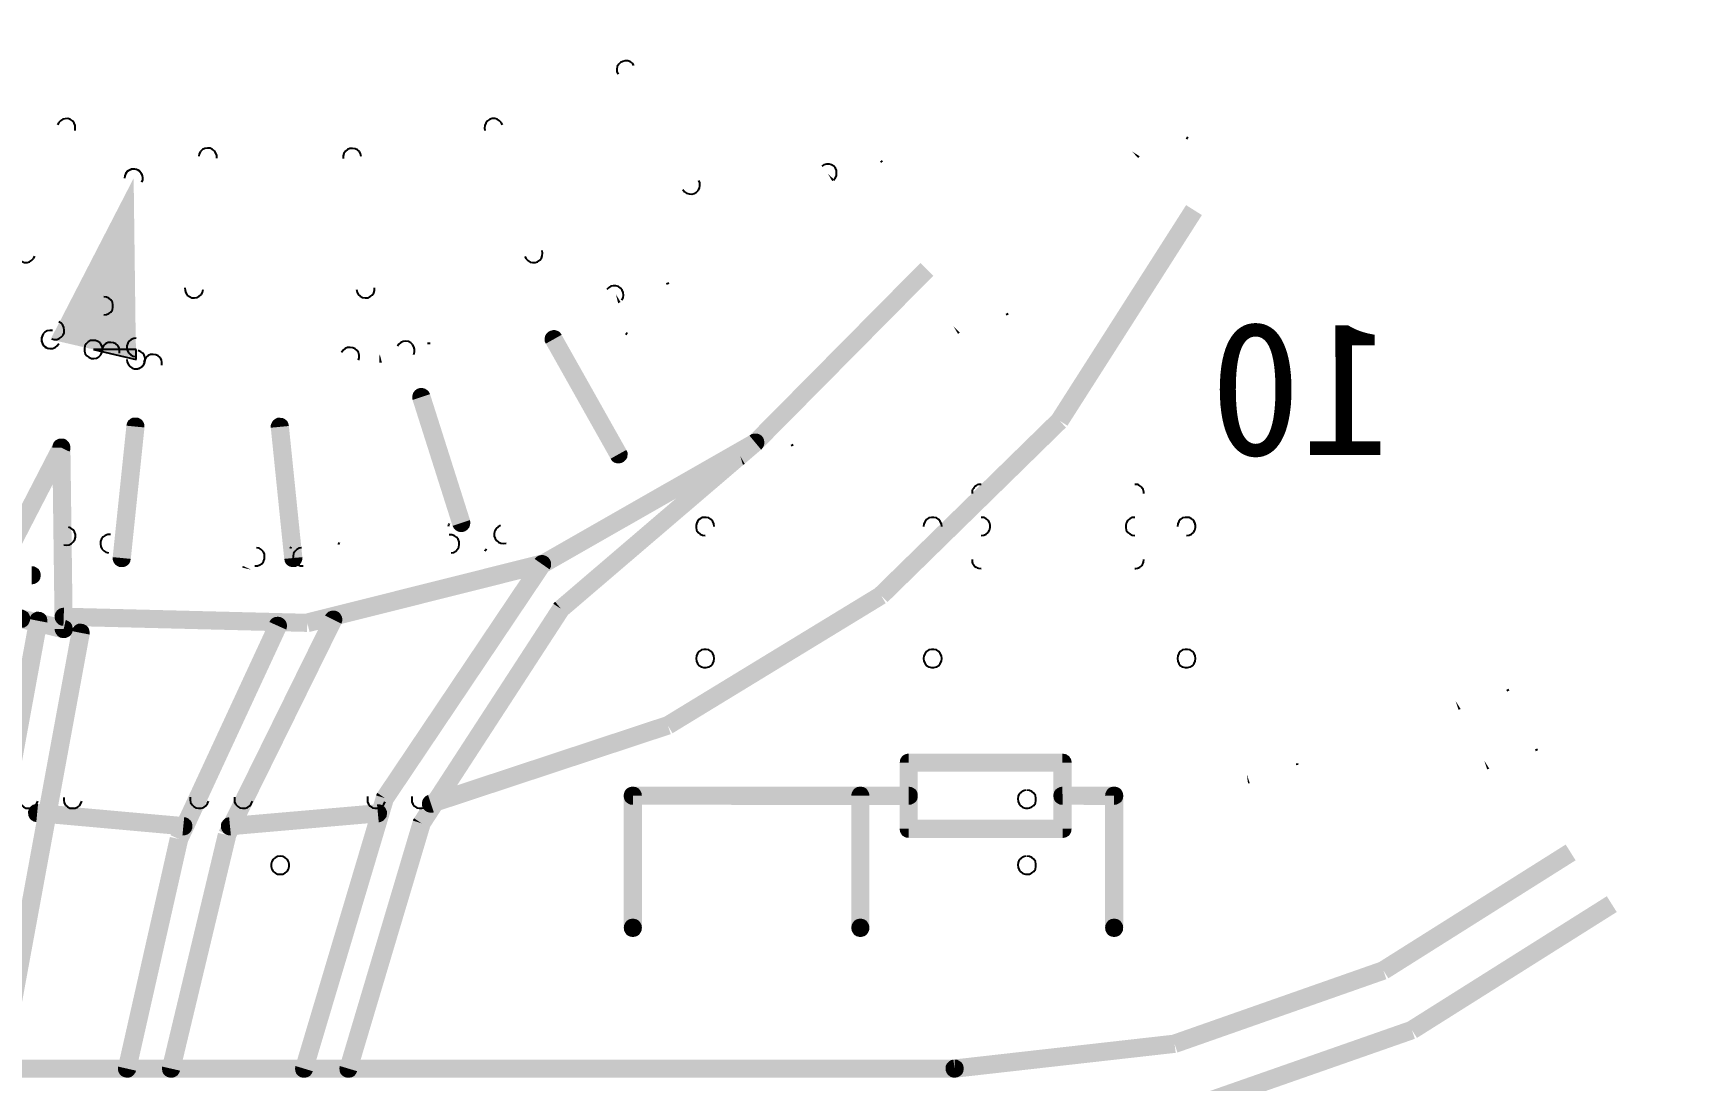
# Model space of a CAD drawing. Header units: millimetres. Extents: x -185079 to -2648, y 85916 to 249201.
# Drawn here: x -52765.8 to -52691.1, y 133814.6 to 133862.2 of the extents above; entities that cross this region are included whole.
import ezdxf

# ---------------------------------------------------------------- set-up
doc = ezdxf.new("R2010")
doc.units = ezdxf.units.MM
doc.linetypes.add('DASHDOT', pattern=[25.4, 12.7, -6.35, 0, -6.35])
doc.layers.get('0').update_dxf_attribs({"color": 255, "linetype": 'DASHDOT'})
doc.layers.add('1', color=4, linetype='Continuous')
doc.styles.add('PDF SimSun', font='simsun.ttc')

msp = doc.modelspace()

# ---------------------------------------------------------------- hatches: boundary and pattern name
at = {"extrusion": (-0.004685, -0.017452, 0.999837)}
for points in [[(-85615.352, 115628.974), (-85614.947, 115628.849), (-85614.543, 115628.724), (-85617.963, 115617.897), (-85618.368, 115618.022), (-85618.772, 115618.147)], [(-85626.332, 115623.304), (-85625.975, 115623.098), (-85625.618, 115622.892), (-85631.104, 115613.269), (-85631.462, 115613.475), (-85631.819, 115613.681)], [(-85641.526, 115615.638), (-85641.233, 115615.923), (-85641.324, 115616.008), (-85641.431, 115616.048), (-85641.556, 115616.056), (-85641.672, 115616.025), (-85641.767, 115615.971), (-85641.855, 115615.893), (-85641.912, 115615.795), (-85641.948, 115615.675), (-85641.93, 115615.557), (-85641.899, 115615.441), (-85641.82, 115615.353)], [(-85641.82, 115615.353), (-85641.526, 115615.638), (-85641.233, 115615.923), (-85637.034, 115611.635), (-85637.328, 115611.351), (-85637.622, 115611.065)], [(-85665.28, 115600.492), (-85665.699, 115600.517), (-85666.117, 115600.542), (-85665.83, 115606.528), (-85665.412, 115606.503), (-85664.993, 115606.478)], [(-85665.412, 115606.503), (-85664.993, 115606.478), (-85665.011, 115606.597), (-85665.055, 115606.709), (-85665.121, 115606.801), (-85665.222, 115606.87), (-85665.329, 115606.91), (-85665.455, 115606.917), (-85665.57, 115606.886), (-85665.665, 115606.834), (-85665.75, 115606.742), (-85665.807, 115606.645), (-85665.83, 115606.528)], [(-85646.657, 115611.539), (-85646.308, 115611.77), (-85646.386, 115611.859), (-85646.483, 115611.916), (-85646.603, 115611.952), (-85646.712, 115611.95), (-85646.828, 115611.919), (-85646.933, 115611.85), (-85647.005, 115611.761), (-85647.058, 115611.652), (-85647.068, 115611.539), (-85647.051, 115611.419), (-85647.006, 115611.308)], [(-85643.07, 115606.717), (-85643.42, 115606.485), (-85643.769, 115606.254), (-85647.006, 115611.308), (-85646.657, 115611.539), (-85646.308, 115611.77)], [(-85657.501, 115601.014), (-85657.908, 115600.946), (-85658.315, 115600.877), (-85659.262, 115606.808), (-85658.855, 115606.875), (-85658.448, 115606.944)], [(-85658.855, 115606.875), (-85658.448, 115606.944), (-85658.479, 115607.059), (-85658.545, 115607.151), (-85658.637, 115607.237), (-85658.743, 115607.276), (-85658.859, 115607.301), (-85658.975, 115607.27), (-85659.087, 115607.226), (-85659.175, 115607.147), (-85659.244, 115607.046), (-85659.268, 115606.93), (-85659.262, 115606.808)], [(-85652.515, 115608.564), (-85652.128, 115608.709), (-85652.185, 115608.818), (-85652.264, 115608.907), (-85652.374, 115608.959), (-85652.49, 115608.983), (-85652.609, 115608.965), (-85652.724, 115608.934), (-85652.812, 115608.855), (-85652.885, 115608.767), (-85652.921, 115608.648), (-85652.933, 115608.535), (-85652.902, 115608.42)], [(-85649.994, 115603.112), (-85650.38, 115602.967), (-85650.767, 115602.822), (-85652.902, 115608.42), (-85652.515, 115608.564), (-85652.128, 115608.709)], [(-85618.728, 115618.241), (-85618.368, 115618.022), (-85618.007, 115617.803), (-85623.783, 115608.033), (-85624.144, 115608.253), (-85624.505, 115608.472)], [(-85663.201, 115596.941), (-85663.607, 115597.025), (-85664.014, 115597.107), (-85662.266, 115605.163), (-85661.859, 115605.079), (-85661.452, 115604.997)], [(-85661.859, 115605.079), (-85661.462, 115605.186), (-85661.506, 115605.298), (-85661.585, 115605.386), (-85661.685, 115605.456), (-85661.793, 115605.496), (-85661.915, 115605.491), (-85662.03, 115605.46), (-85662.122, 115605.394), (-85662.21, 115605.315), (-85662.263, 115605.204), (-85662.271, 115605.079), (-85662.256, 115604.973)], [(-85661.859, 115605.079), (-85661.452, 115604.997), (-85661.442, 115605.11), (-85661.473, 115605.225), (-85661.529, 115605.333), (-85661.605, 115605.409), (-85661.718, 115605.475), (-85661.834, 115605.499), (-85661.94, 115605.484), (-85662.055, 115605.453), (-85662.157, 115605.371), (-85662.229, 115605.283), (-85662.266, 115605.163)], [(-85631.759, 115613.767), (-85631.462, 115613.475), (-85631.164, 115613.184), (-85639.033, 115605.382), (-85639.331, 115605.673), (-85639.629, 115605.964)], [(-85637.691, 115603.654), (-85638.03, 115603.892), (-85638.368, 115604.131), (-85631.801, 115613.714), (-85631.462, 115613.475), (-85631.123, 115613.236)], [(-85631.462, 115613.475), (-85631.123, 115613.236), (-85631.07, 115613.346), (-85631.047, 115613.463), (-85631.065, 115613.581), (-85631.109, 115613.694), (-85631.175, 115613.786), (-85631.276, 115613.855), (-85631.395, 115613.892), (-85631.504, 115613.89), (-85631.62, 115613.859), (-85631.728, 115613.802), (-85631.801, 115613.714)], [(-85659.222, 115597.253), (-85659.619, 115597.147), (-85660.016, 115597.04), (-85662.256, 115604.973), (-85661.859, 115605.079), (-85661.462, 115605.186)], [(-85637.328, 115611.351), (-85637.622, 115611.065), (-85637.53, 115610.98), (-85637.424, 115610.94), (-85637.298, 115610.933), (-85637.183, 115610.963), (-85637.087, 115611.016), (-85636.999, 115611.095), (-85636.943, 115611.193), (-85636.906, 115611.312), (-85636.924, 115611.431), (-85636.955, 115611.546), (-85637.034, 115611.635)], [(-85663.456, 115597.889), (-85663.51, 115597.476), (-85663.563, 115597.064), (-85674.889, 115598.557), (-85674.836, 115598.97), (-85674.782, 115599.383)], [(-85665.699, 115600.517), (-85666.117, 115600.542), (-85666.099, 115600.423), (-85666.055, 115600.311), (-85665.989, 115600.219), (-85665.888, 115600.15), (-85665.781, 115600.11), (-85665.655, 115600.102), (-85665.54, 115600.133), (-85665.445, 115600.186), (-85665.36, 115600.278), (-85665.304, 115600.376), (-85665.28, 115600.492)], [(-85643.42, 115606.485), (-85643.769, 115606.254), (-85643.69, 115606.165), (-85643.593, 115606.109), (-85643.473, 115606.072), (-85643.364, 115606.074), (-85643.249, 115606.105), (-85643.144, 115606.174), (-85643.072, 115606.263), (-85643.019, 115606.373), (-85643.008, 115606.486), (-85643.026, 115606.605), (-85643.07, 115606.717)], [(-85657.908, 115600.946), (-85658.315, 115600.877), (-85658.284, 115600.762), (-85658.218, 115600.67), (-85658.127, 115600.585), (-85658.02, 115600.545), (-85657.903, 115600.521), (-85657.788, 115600.552), (-85657.677, 115600.595), (-85657.588, 115600.674), (-85657.519, 115600.775), (-85657.496, 115600.891), (-85657.501, 115601.014)], [(-85650.38, 115602.967), (-85650.767, 115602.822), (-85650.71, 115602.713), (-85650.632, 115602.624), (-85650.522, 115602.572), (-85650.405, 115602.548), (-85650.286, 115602.566), (-85650.171, 115602.597), (-85650.083, 115602.676), (-85650.01, 115602.764), (-85649.974, 115602.884), (-85649.963, 115602.997), (-85649.994, 115603.112)], [(-85639.54, 115606.042), (-85639.331, 115605.673), (-85639.122, 115605.303), (-85648.793, 115599.916), (-85649.002, 115600.287), (-85649.211, 115600.656)], [(-85643.136, 115593.368), (-85643.532, 115593.51), (-85643.926, 115593.651), (-85639.783, 115605.772), (-85639.388, 115605.63), (-85638.994, 115605.488)], [(-85639.388, 115605.63), (-85638.994, 115605.488), (-85638.969, 115605.605), (-85638.988, 115605.724), (-85639.031, 115605.835), (-85639.098, 115605.928), (-85639.198, 115605.997), (-85639.305, 115606.037), (-85639.431, 115606.044), (-85639.546, 115606.013), (-85639.642, 115605.96), (-85639.727, 115605.869), (-85639.783, 115605.772)], [(-85661.661, 115599.128), (-85661.554, 115598.73), (-85661.442, 115598.774), (-85661.354, 115598.852), (-85661.281, 115598.941), (-85661.244, 115599.06), (-85661.25, 115599.182), (-85661.277, 115599.285), (-85661.334, 115599.393), (-85661.426, 115599.479), (-85661.533, 115599.519), (-85661.648, 115599.543), (-85661.767, 115599.524)], [(-85663.51, 115597.476), (-85663.563, 115597.064), (-85663.441, 115597.069), (-85663.326, 115597.1), (-85663.234, 115597.166), (-85663.162, 115597.254), (-85663.109, 115597.364), (-85663.085, 115597.48), (-85663.116, 115597.595), (-85663.16, 115597.708), (-85663.239, 115597.797), (-85663.34, 115597.865), (-85663.456, 115597.889)], [(-85624.441, 115608.544), (-85624.144, 115608.253), (-85623.846, 115607.962), (-85631.673, 115599.744), (-85631.97, 115600.036), (-85632.268, 115600.327)], [(-85663.607, 115597.025), (-85663.625, 115597.445), (-85663.74, 115597.414), (-85663.852, 115597.371), (-85663.937, 115597.28), (-85663.993, 115597.182), (-85664.017, 115597.066), (-85664.015, 115596.956), (-85663.984, 115596.841), (-85663.914, 115596.736), (-85663.827, 115596.663), (-85663.707, 115596.626), (-85663.591, 115596.603)], [(-85663.607, 115597.025), (-85664.014, 115597.107), (-85664.025, 115596.994), (-85663.994, 115596.879), (-85663.937, 115596.771), (-85663.862, 115596.694), (-85663.748, 115596.629), (-85663.632, 115596.605), (-85663.527, 115596.62), (-85663.412, 115596.651), (-85663.31, 115596.733), (-85663.237, 115596.821), (-85663.201, 115596.941)], [(-85663.591, 115596.603), (-85663.607, 115597.025), (-85663.625, 115597.445), (-85661.626, 115597.515), (-85661.609, 115597.093), (-85661.592, 115596.672)], [(-85661.609, 115597.093), (-85661.626, 115597.515), (-85661.741, 115597.484), (-85661.84, 115597.444), (-85661.929, 115597.365), (-85661.994, 115597.251), (-85662.022, 115597.148), (-85662.016, 115597.026), (-85661.985, 115596.91), (-85661.916, 115596.805), (-85661.827, 115596.733), (-85661.72, 115596.693), (-85661.592, 115596.672)], [(-85661.609, 115597.093), (-85661.592, 115596.672), (-85661.477, 115596.703), (-85661.365, 115596.747), (-85661.279, 115596.838), (-85661.223, 115596.936), (-85661.2, 115597.052), (-85661.202, 115597.162), (-85661.233, 115597.277), (-85661.302, 115597.382), (-85661.39, 115597.455), (-85661.509, 115597.492), (-85661.626, 115597.515)], [(-85659.637, 115597.568), (-85659.619, 115597.147), (-85659.602, 115596.725), (-85661.592, 115596.672), (-85661.609, 115597.093), (-85661.626, 115597.515)], [(-85659.763, 115597.685), (-85659.857, 115598.086), (-85659.969, 115598.042), (-85660.062, 115597.977), (-85660.131, 115597.875), (-85660.17, 115597.768), (-85660.178, 115597.643), (-85660.147, 115597.528), (-85660.094, 115597.432), (-85660.002, 115597.346), (-85659.905, 115597.29), (-85659.788, 115597.267), (-85659.669, 115597.284)], [(-85649.096, 115600.687), (-85649.002, 115600.287), (-85648.908, 115599.886), (-85659.669, 115597.284), (-85659.763, 115597.685), (-85659.857, 115598.086)], [(-85647.9, 115600.733), (-85647.494, 115600.65), (-85647.486, 115600.775), (-85647.517, 115600.891), (-85647.571, 115600.986), (-85647.662, 115601.072), (-85647.76, 115601.128), (-85647.876, 115601.152), (-85647.994, 115601.134), (-85648.106, 115601.091), (-85648.198, 115601.024), (-85648.267, 115600.924), (-85648.307, 115600.817)], [(-85641.231, 115592.711), (-85641.622, 115592.84), (-85642.014, 115592.968), (-85638.421, 115604.021), (-85638.03, 115603.892), (-85637.638, 115603.763)], [(-85638.03, 115603.892), (-85638.421, 115604.021), (-85638.409, 115604.079), (-85638.368, 115604.131)], [(-85658.733, 115576.619), (-85659.15, 115576.59), (-85659.568, 115576.56), (-85661.247, 115597.177), (-85660.829, 115597.207), (-85660.412, 115597.236)], [(-85660.829, 115597.207), (-85660.412, 115597.236), (-85660.443, 115597.352), (-85660.499, 115597.46), (-85660.579, 115597.549), (-85660.688, 115597.602), (-85660.805, 115597.625), (-85660.923, 115597.607), (-85661.039, 115597.576), (-85661.127, 115597.498), (-85661.199, 115597.41), (-85661.236, 115597.29), (-85661.247, 115597.177)], [(-85659.619, 115597.147), (-85659.602, 115596.725), (-85659.487, 115596.756), (-85659.388, 115596.796), (-85659.3, 115596.875), (-85659.234, 115596.989), (-85659.206, 115597.093), (-85659.212, 115597.215), (-85659.243, 115597.33), (-85659.313, 115597.435), (-85659.4, 115597.508), (-85659.507, 115597.548), (-85659.637, 115597.568)], [(-85658.832, 115597.179), (-85658.415, 115597.209), (-85658.446, 115597.325), (-85658.502, 115597.433), (-85658.581, 115597.522), (-85658.691, 115597.575), (-85658.807, 115597.598), (-85658.925, 115597.58), (-85659.041, 115597.549), (-85659.13, 115597.471), (-85659.202, 115597.382), (-85659.238, 115597.263), (-85659.25, 115597.15)], [(-85651.672, 115589.221), (-85652.088, 115589.288), (-85652.504, 115589.355), (-85650.676, 115599.878), (-85650.26, 115599.811), (-85649.845, 115599.744)], [(-85649.617, 115589.952), (-85650.024, 115590.034), (-85650.43, 115590.118), (-85648.307, 115600.817), (-85647.9, 115600.733), (-85647.494, 115600.65)], [(-85650.26, 115599.811), (-85649.845, 115599.744), (-85649.846, 115599.854), (-85649.877, 115599.969), (-85649.934, 115600.077), (-85650.022, 115600.15), (-85650.133, 115600.203), (-85650.248, 115600.226), (-85650.367, 115600.208), (-85650.479, 115600.165), (-85650.571, 115600.099), (-85650.64, 115599.998), (-85650.676, 115599.878)], [(-85656.8, 115577.138), (-85657.217, 115577.109), (-85657.635, 115577.079), (-85659.25, 115597.15), (-85658.832, 115597.179), (-85658.415, 115597.209)], [(-85659.619, 115597.147), (-85660.016, 115597.04), (-85659.972, 115596.928), (-85659.894, 115596.84), (-85659.792, 115596.77), (-85659.686, 115596.731), (-85659.564, 115596.735), (-85659.449, 115596.766), (-85659.356, 115596.833), (-85659.268, 115596.911), (-85659.215, 115597.022), (-85659.207, 115597.147), (-85659.222, 115597.253)], [(-85632.202, 115600.386), (-85631.97, 115600.036), (-85631.74, 115599.686), (-85641.212, 115593.459), (-85641.443, 115593.809), (-85641.674, 115594.159)], [(-85620.955, 115601.234), (-85621.062, 115601.632), (-85621.114, 115601.618), (-85621.174, 115601.588), (-85621.222, 115601.561), (-85621.263, 115601.509), (-85621.307, 115601.47), (-85621.335, 115601.421), (-85621.347, 115601.363), (-85621.371, 115601.301), (-85621.37, 115601.247), (-85621.352, 115601.128)], [(-85614.316, 115603.443), (-85614.209, 115603.046), (-85614.102, 115602.648), (-85620.849, 115600.837), (-85620.955, 115601.234), (-85621.062, 115601.632)], [(-85614.209, 115603.046), (-85613.812, 115603.153), (-85613.826, 115603.203), (-85613.856, 115603.264), (-85613.882, 115603.312), (-85613.934, 115603.353), (-85613.974, 115603.397), (-85614.023, 115603.426), (-85614.081, 115603.438), (-85614.143, 115603.462), (-85614.197, 115603.462), (-85614.316, 115603.443)], [(-85660.601, 115588.995), (-85660.6, 115588.583), (-85660.599, 115588.171), (-85667.047, 115588.158), (-85667.047, 115588.569), (-85667.048, 115588.982)], [(-85621.352, 115601.128), (-85620.955, 115601.234), (-85620.559, 115601.341), (-85619.781, 115598.444), (-85620.178, 115598.337), (-85620.574, 115598.231)], [(-85613.034, 115600.255), (-85613.431, 115600.149), (-85613.828, 115600.042), (-85614.606, 115602.939), (-85614.209, 115603.046), (-85613.812, 115603.153)], [(-85632.677, 115596.534), (-85632.784, 115596.932), (-85632.896, 115596.888), (-85632.984, 115596.809), (-85633.057, 115596.721), (-85633.093, 115596.601), (-85633.088, 115596.478), (-85633.061, 115596.376), (-85633.004, 115596.267), (-85632.912, 115596.182), (-85632.805, 115596.142), (-85632.689, 115596.118), (-85632.57, 115596.137)], [(-85632.677, 115596.534), (-85632.28, 115596.641), (-85632.324, 115596.752), (-85632.403, 115596.841), (-85632.491, 115596.914), (-85632.611, 115596.951), (-85632.733, 115596.945), (-85632.835, 115596.918), (-85632.944, 115596.861), (-85633.029, 115596.769), (-85633.069, 115596.662), (-85633.092, 115596.546), (-85633.075, 115596.427)], [(-85620.673, 115600.183), (-85620.566, 115599.786), (-85620.46, 115599.388), (-85632.57, 115596.137), (-85632.677, 115596.534), (-85632.784, 115596.932)], [(-85622.692, 115599.215), (-85622.295, 115599.322), (-85622.339, 115599.434), (-85622.417, 115599.523), (-85622.506, 115599.595), (-85622.626, 115599.632), (-85622.747, 115599.627), (-85622.85, 115599.599), (-85622.958, 115599.543), (-85623.043, 115599.451), (-85623.083, 115599.344), (-85623.107, 115599.227), (-85623.089, 115599.109)], [(-85620.566, 115599.786), (-85620.46, 115599.388), (-85620.348, 115599.432), (-85620.26, 115599.511), (-85620.187, 115599.599), (-85620.151, 115599.719), (-85620.156, 115599.841), (-85620.183, 115599.943), (-85620.241, 115600.052), (-85620.332, 115600.138), (-85620.439, 115600.177), (-85620.555, 115600.202), (-85620.673, 115600.183)], [(-85613.82, 115601.597), (-85613.927, 115601.995), (-85614.039, 115601.951), (-85614.127, 115601.872), (-85614.199, 115601.784), (-85614.236, 115601.665), (-85614.231, 115601.542), (-85614.203, 115601.439), (-85614.147, 115601.331), (-85614.055, 115601.245), (-85613.949, 115601.206), (-85613.832, 115601.182), (-85613.713, 115601.2)], [(-85611.661, 115602.603), (-85611.554, 115602.206), (-85611.447, 115601.808), (-85613.713, 115601.2), (-85613.82, 115601.597), (-85613.927, 115601.995)], [(-85611.554, 115602.206), (-85611.157, 115602.312), (-85611.201, 115602.424), (-85611.28, 115602.513), (-85611.368, 115602.586), (-85611.488, 115602.623), (-85611.61, 115602.617), (-85611.712, 115602.59), (-85611.821, 115602.533), (-85611.906, 115602.441), (-85611.946, 115602.334), (-85611.969, 115602.218), (-85611.951, 115602.099)], [(-85611.554, 115602.206), (-85611.447, 115601.808), (-85611.336, 115601.852), (-85611.247, 115601.931), (-85611.175, 115602.019), (-85611.138, 115602.138), (-85611.143, 115602.261), (-85611.171, 115602.363), (-85611.228, 115602.472), (-85611.319, 115602.558), (-85611.426, 115602.597), (-85611.543, 115602.621), (-85611.661, 115602.603)], [(-85660.6, 115588.583), (-85660.599, 115588.171), (-85660.48, 115588.189), (-85660.369, 115588.233), (-85660.28, 115588.312), (-85660.224, 115588.409), (-85660.187, 115588.528), (-85660.189, 115588.638), (-85660.22, 115588.754), (-85660.29, 115588.859), (-85660.378, 115588.931), (-85660.488, 115588.984), (-85660.601, 115588.995)], [(-85658.616, 115588.759), (-85658.684, 115589.166), (-85658.799, 115589.135), (-85658.904, 115589.066), (-85658.977, 115588.978), (-85659.017, 115588.871), (-85659.036, 115588.742), (-85659.005, 115588.626), (-85658.965, 115588.527), (-85658.887, 115588.438), (-85658.773, 115588.373), (-85658.67, 115588.345), (-85658.548, 115588.351)], [(-85652.115, 115590.311), (-85652.047, 115589.903), (-85651.979, 115589.496), (-85658.548, 115588.351), (-85658.616, 115588.759), (-85658.684, 115589.166)], [(-85643.805, 115593.147), (-85643.66, 115592.761), (-85643.515, 115592.374), (-85649.853, 115590.066), (-85649.999, 115590.454), (-85650.144, 115590.841)], [(-85643.475, 115580.675), (-85643.89, 115580.687), (-85644.305, 115580.7), (-85643.947, 115593.522), (-85643.532, 115593.51), (-85643.116, 115593.497)], [(-85643.532, 115593.51), (-85643.947, 115593.522), (-85643.948, 115593.577), (-85643.926, 115593.651)], [(-85643.66, 115592.761), (-85643.515, 115592.374), (-85643.419, 115592.427), (-85643.33, 115592.505), (-85643.278, 115592.615), (-85643.238, 115592.723), (-85643.256, 115592.841), (-85643.287, 115592.957), (-85643.369, 115593.059), (-85643.457, 115593.131), (-85643.564, 115593.171), (-85643.69, 115593.178), (-85643.805, 115593.147)], [(-85641.443, 115593.809), (-85641.674, 115594.159), (-85641.763, 115594.081), (-85641.82, 115593.983), (-85641.856, 115593.863), (-85641.85, 115593.741), (-85641.819, 115593.626), (-85641.754, 115593.533), (-85641.665, 115593.461), (-85641.555, 115593.408), (-85641.443, 115593.397), (-85641.324, 115593.415), (-85641.212, 115593.459)], [(-85633.075, 115596.427), (-85632.677, 115596.534), (-85632.28, 115596.641), (-85630.724, 115590.846), (-85631.121, 115590.74), (-85631.519, 115590.633)], [(-85623.089, 115599.109), (-85622.692, 115599.215), (-85622.295, 115599.322), (-85620.739, 115593.527), (-85621.136, 115593.421), (-85621.533, 115593.314)], [(-85611.951, 115602.099), (-85611.554, 115602.206), (-85611.157, 115602.312), (-85609.601, 115596.518), (-85609.998, 115596.412), (-85610.395, 115596.305)], [(-85652.047, 115589.903), (-85651.979, 115589.496), (-85651.864, 115589.527), (-85651.759, 115589.597), (-85651.686, 115589.684), (-85651.646, 115589.791), (-85651.626, 115589.92), (-85651.657, 115590.036), (-85651.698, 115590.135), (-85651.776, 115590.224), (-85651.89, 115590.289), (-85651.993, 115590.317), (-85652.115, 115590.311)], [(-85649.999, 115590.454), (-85650.144, 115590.841), (-85650.24, 115590.788), (-85650.328, 115590.709), (-85650.381, 115590.598), (-85650.421, 115590.492), (-85650.403, 115590.372), (-85650.372, 115590.257), (-85650.289, 115590.156), (-85650.201, 115590.083), (-85650.094, 115590.043), (-85649.969, 115590.035), (-85649.853, 115590.066)], [(-85641.529, 115581.198), (-85641.944, 115581.21), (-85642.359, 115581.222), (-85642.037, 115592.852), (-85641.622, 115592.84), (-85641.207, 115592.828)], [(-85641.622, 115592.84), (-85642.037, 115592.852), (-85642.038, 115592.907), (-85642.014, 115592.968)], [(-85620.071, 115597.94), (-85620.178, 115598.337), (-85620.284, 115598.735), (-85613.538, 115600.546), (-85613.431, 115600.149), (-85613.324, 115599.751)], [(-85651.24, 115578.617), (-85651.661, 115578.601), (-85652.082, 115578.584), (-85652.509, 115589.272), (-85652.088, 115589.288), (-85651.667, 115589.305)], [(-85649.307, 115579.136), (-85649.728, 115579.12), (-85650.149, 115579.103), (-85650.445, 115590.018), (-85650.024, 115590.034), (-85649.603, 115590.052)], [(-85620.178, 115598.337), (-85620.574, 115598.231), (-85620.561, 115598.18), (-85620.531, 115598.119), (-85620.504, 115598.071), (-85620.452, 115598.03), (-85620.413, 115597.985), (-85620.364, 115597.957), (-85620.306, 115597.946), (-85620.245, 115597.921), (-85620.189, 115597.922), (-85620.071, 115597.94)], [(-85613.431, 115600.149), (-85613.324, 115599.751), (-85613.274, 115599.765), (-85613.213, 115599.795), (-85613.165, 115599.822), (-85613.124, 115599.874), (-85613.08, 115599.913), (-85613.052, 115599.962), (-85613.04, 115600.02), (-85613.015, 115600.082), (-85613.016, 115600.137), (-85613.034, 115600.255)], [(-85591.162, 115605.386), (-85590.852, 115605.099), (-85590.541, 115604.811), (-85597.369, 115597.425), (-85597.68, 115597.713), (-85597.99, 115598.001)], [(-85588.748, 115603.602), (-85588.437, 115603.314), (-85588.126, 115603.027), (-85595.412, 115595.147), (-85595.723, 115595.435), (-85596.034, 115595.723)], [(-85631.121, 115590.74), (-85630.724, 115590.846), (-85630.768, 115590.959), (-85630.847, 115591.048), (-85630.935, 115591.12), (-85631.055, 115591.156), (-85631.177, 115591.151), (-85631.28, 115591.123), (-85631.388, 115591.067), (-85631.473, 115590.975), (-85631.513, 115590.869), (-85631.536, 115590.753), (-85631.519, 115590.633)], [(-85621.136, 115593.421), (-85620.739, 115593.527), (-85620.783, 115593.64), (-85620.862, 115593.729), (-85620.95, 115593.801), (-85621.07, 115593.838), (-85621.191, 115593.832), (-85621.294, 115593.805), (-85621.402, 115593.748), (-85621.488, 115593.656), (-85621.527, 115593.55), (-85621.551, 115593.434), (-85621.533, 115593.314)], [(-85609.998, 115596.412), (-85609.601, 115596.518), (-85609.645, 115596.631), (-85609.724, 115596.719), (-85609.812, 115596.791), (-85609.932, 115596.828), (-85610.054, 115596.823), (-85610.156, 115596.795), (-85610.265, 115596.739), (-85610.35, 115596.647), (-85610.39, 115596.541), (-85610.413, 115596.424), (-85610.395, 115596.305)], [(-85631.121, 115590.74), (-85631.519, 115590.633), (-85631.474, 115590.521), (-85631.396, 115590.432), (-85631.308, 115590.36), (-85631.188, 115590.324), (-85631.066, 115590.329), (-85630.964, 115590.357), (-85630.855, 115590.413), (-85630.77, 115590.504), (-85630.73, 115590.611), (-85630.706, 115590.728), (-85630.724, 115590.846)], [(-85621.136, 115593.421), (-85621.533, 115593.314), (-85621.489, 115593.202), (-85621.41, 115593.114), (-85621.322, 115593.041), (-85621.203, 115593.005), (-85621.08, 115593.01), (-85620.978, 115593.038), (-85620.87, 115593.094), (-85620.785, 115593.185), (-85620.744, 115593.293), (-85620.721, 115593.409), (-85620.739, 115593.527)], [(-85609.998, 115596.412), (-85610.395, 115596.305), (-85610.351, 115596.193), (-85610.273, 115596.104), (-85610.185, 115596.032), (-85610.065, 115595.995), (-85609.943, 115596.001), (-85609.841, 115596.028), (-85609.732, 115596.085), (-85609.647, 115596.176), (-85609.607, 115596.283), (-85609.583, 115596.399), (-85609.601, 115596.518)], [(-85597.911, 115598.063), (-85597.68, 115597.713), (-85597.449, 115597.363), (-85605.751, 115591.684), (-85605.982, 115592.035), (-85606.213, 115592.384)], [(-85595.954, 115595.785), (-85595.723, 115595.435), (-85595.492, 115595.085), (-85604.354, 115589.036), (-85604.585, 115589.386), (-85604.816, 115589.736)], [(-85606.14, 115592.418), (-85605.982, 115592.035), (-85605.824, 115591.651), (-85615.184, 115587.969), (-85615.342, 115588.353), (-85615.5, 115588.737)], [(-85615.449, 115588.75), (-85615.342, 115588.353), (-85615.235, 115587.955), (-85680.769, 115570.359), (-85680.875, 115570.756), (-85680.982, 115571.154)], [(-85659.15, 115576.59), (-85659.568, 115576.56), (-85659.537, 115576.445), (-85659.48, 115576.337), (-85659.401, 115576.248), (-85659.291, 115576.195), (-85659.175, 115576.171), (-85659.056, 115576.189), (-85658.941, 115576.22), (-85658.852, 115576.299), (-85658.78, 115576.387), (-85658.744, 115576.507), (-85658.733, 115576.619)], [(-85657.217, 115577.109), (-85657.635, 115577.079), (-85657.604, 115576.964), (-85657.547, 115576.856), (-85657.468, 115576.767), (-85657.358, 115576.714), (-85657.242, 115576.69), (-85657.123, 115576.708), (-85657.008, 115576.739), (-85656.919, 115576.818), (-85656.847, 115576.906), (-85656.811, 115577.026), (-85656.8, 115577.138)], [(-85651.661, 115578.601), (-85652.082, 115578.584), (-85652.051, 115578.469), (-85652.008, 115578.357), (-85651.916, 115578.272), (-85651.819, 115578.215), (-85651.702, 115578.192), (-85651.593, 115578.193), (-85651.477, 115578.224), (-85651.373, 115578.294), (-85651.304, 115578.395), (-85651.251, 115578.505), (-85651.24, 115578.617)], [(-85649.728, 115579.12), (-85650.149, 115579.103), (-85650.118, 115578.988), (-85650.078, 115578.889), (-85649.999, 115578.8), (-85649.885, 115578.734), (-85649.782, 115578.707), (-85649.66, 115578.712), (-85649.544, 115578.743), (-85649.452, 115578.809), (-85649.367, 115578.9), (-85649.327, 115579.008), (-85649.307, 115579.136)], [(-85643.89, 115580.687), (-85644.305, 115580.7), (-85644.288, 115580.581), (-85644.243, 115580.469), (-85644.177, 115580.377), (-85644.077, 115580.307), (-85643.957, 115580.271), (-85643.848, 115580.273), (-85643.732, 115580.304), (-85643.624, 115580.361), (-85643.539, 115580.452), (-85643.499, 115580.559), (-85643.475, 115580.675)], [(-85641.944, 115581.21), (-85642.359, 115581.222), (-85642.341, 115581.103), (-85642.297, 115580.991), (-85642.232, 115580.899), (-85642.13, 115580.83), (-85642.011, 115580.794), (-85641.902, 115580.795), (-85641.787, 115580.826), (-85641.678, 115580.883), (-85641.593, 115580.974), (-85641.553, 115581.081), (-85641.529, 115581.198)], [(-85615.342, 115588.353), (-85615.5, 115588.737), (-85615.596, 115588.684), (-85615.681, 115588.592), (-85615.737, 115588.494), (-85615.761, 115588.378), (-85615.742, 115588.259), (-85615.699, 115588.147), (-85615.632, 115588.055), (-85615.532, 115587.986), (-85615.425, 115587.946), (-85615.299, 115587.938), (-85615.184, 115587.969)], [(-85615.342, 115588.353), (-85615.235, 115587.955), (-85615.124, 115588), (-85615.035, 115588.078), (-85614.962, 115588.167), (-85614.926, 115588.286), (-85614.932, 115588.408), (-85614.959, 115588.511), (-85615.016, 115588.619), (-85615.107, 115588.705), (-85615.214, 115588.744), (-85615.33, 115588.769), (-85615.449, 115588.75)], [(-85604.742, 115589.77), (-85604.585, 115589.386), (-85604.426, 115589.003), (-85614.406, 115585.073), (-85614.564, 115585.456), (-85614.722, 115585.84)], [(-85679.991, 115567.462), (-85680.097, 115567.859), (-85680.204, 115568.257), (-85647.444, 115577.053), (-85647.337, 115576.656), (-85647.23, 115576.259)], [(-85614.671, 115585.853), (-85614.564, 115585.456), (-85614.458, 115585.059), (-85679.991, 115567.462), (-85680.097, 115567.859), (-85680.204, 115568.257)], [(-85647.337, 115576.656), (-85647.444, 115577.053), (-85647.555, 115577.01), (-85647.644, 115576.931), (-85647.717, 115576.843), (-85647.753, 115576.723), (-85647.748, 115576.601), (-85647.72, 115576.498), (-85647.664, 115576.39), (-85647.572, 115576.304), (-85647.465, 115576.264), (-85647.349, 115576.241), (-85647.23, 115576.259)], [(-85614.671, 115585.853), (-85614.564, 115585.456), (-85614.458, 115585.059), (-85647.23, 115576.259), (-85647.337, 115576.656), (-85647.444, 115577.053)], [(-85647.337, 115576.656), (-85647.23, 115576.259), (-85647.118, 115576.303), (-85647.03, 115576.381), (-85646.958, 115576.469), (-85646.921, 115576.589), (-85646.926, 115576.711), (-85646.954, 115576.814), (-85647.01, 115576.922), (-85647.102, 115577.008), (-85647.209, 115577.048), (-85647.325, 115577.072), (-85647.444, 115577.053)], [(-85614.564, 115585.456), (-85614.722, 115585.84), (-85614.818, 115585.786), (-85614.903, 115585.695), (-85614.959, 115585.598), (-85614.983, 115585.481), (-85614.965, 115585.363), (-85614.921, 115585.251), (-85614.855, 115585.159), (-85614.754, 115585.089), (-85614.647, 115585.049), (-85614.521, 115585.042), (-85614.406, 115585.073)], [(-85614.564, 115585.456), (-85614.458, 115585.059), (-85614.346, 115585.103), (-85614.257, 115585.181), (-85614.184, 115585.27), (-85614.148, 115585.389), (-85614.154, 115585.511), (-85614.181, 115585.614), (-85614.238, 115585.722), (-85614.329, 115585.808), (-85614.436, 115585.848), (-85614.552, 115585.871), (-85614.671, 115585.853)], [(-85614.564, 115585.456), (-85614.458, 115585.059), (-85614.346, 115585.103), (-85614.257, 115585.181), (-85614.184, 115585.27), (-85614.148, 115585.389), (-85614.154, 115585.511), (-85614.181, 115585.614), (-85614.238, 115585.722), (-85614.329, 115585.808), (-85614.436, 115585.848), (-85614.552, 115585.871), (-85614.671, 115585.853)], [(-85576.124, 115596.204), (-85576.017, 115595.806), (-85575.911, 115595.409), (-85591.324, 115591.27), (-85591.431, 115591.667), (-85591.538, 115592.065)]]:
    msp.add_hatch(color=7, dxfattribs=at).paths.add_polyline_path(points, flags=16)
msp.add_hatch(color=7, dxfattribs=at).paths.add_polyline_path([(-85591.532, 115592.066), (-85591.426, 115591.669), (-85591.327, 115591.27), (-85718.537, 115557.112), (-85718.644, 115557.509), (-85718.75, 115557.907)], flags=17)

# ---------------------------------------------------------------- linework, layer by layer
for p, q in [((-52713.293, 133857.413, 1388.181), (-52713.36, 133857.334, 1388.179)), ((-52727.185, 133856.352, 1388.097), (-52727.265, 133856.285, 1388.096)), ((-52736.887, 133850.791, 1387.955), (-52736.993, 133850.738, 1387.953)), ((-52721.472, 133849.397, 1388.002), (-52721.551, 133849.345, 1388.001)), ((-52747.73, 133848.044, 1387.856), (-52747.849, 133848.044, 1387.855)), ((-52731.24, 133843.439, 1387.853), (-52731.32, 133843.399, 1387.852)), ((-52754.078, 133838.728, 1387.663), (-52754.052, 133838.807, 1387.665)), ((-52751.892, 133838.914, 1387.677), (-52751.851, 133839.007, 1387.679)), ((-52698.711, 133832.305, 1387.811), (-52698.804, 133832.266, 1387.81)), ((-52697.411, 133829.598, 1387.77), (-52697.504, 133829.558, 1387.768)), ((-52708.294, 133828.934, 1387.707), (-52708.373, 133828.921, 1387.706))]:
    msp.add_line(p, q, dxfattribs=at)
at = {"extrusion": (-0.004685, -0.017452, 0.999837), "elevation": -701.196}
for points in [[(-85641.233, 115615.923), (-85641.324, 115616.008), (-85641.431, 115616.048), (-85641.556, 115616.056), (-85641.672, 115616.025), (-85641.767, 115615.971), (-85641.855, 115615.893), (-85641.912, 115615.795), (-85641.948, 115615.675), (-85641.93, 115615.557), (-85641.899, 115615.441), (-85641.82, 115615.353)], [(-85664.993, 115606.478), (-85665.011, 115606.597), (-85665.055, 115606.709), (-85665.121, 115606.801), (-85665.222, 115606.87), (-85665.329, 115606.91), (-85665.455, 115606.917), (-85665.57, 115606.886), (-85665.665, 115606.834), (-85665.75, 115606.742), (-85665.807, 115606.645), (-85665.83, 115606.528)], [(-85646.308, 115611.77), (-85646.386, 115611.859), (-85646.483, 115611.916), (-85646.603, 115611.952), (-85646.712, 115611.95), (-85646.828, 115611.919), (-85646.933, 115611.85), (-85647.005, 115611.761), (-85647.058, 115611.652), (-85647.068, 115611.539), (-85647.051, 115611.419), (-85647.006, 115611.308)], [(-85658.448, 115606.944), (-85658.479, 115607.059), (-85658.545, 115607.151), (-85658.637, 115607.237), (-85658.743, 115607.276), (-85658.859, 115607.301), (-85658.975, 115607.27), (-85659.087, 115607.226), (-85659.175, 115607.147), (-85659.244, 115607.046), (-85659.268, 115606.93), (-85659.262, 115606.808)], [(-85652.128, 115608.709), (-85652.185, 115608.818), (-85652.264, 115608.907), (-85652.374, 115608.959), (-85652.49, 115608.983), (-85652.609, 115608.965), (-85652.724, 115608.934), (-85652.812, 115608.855), (-85652.885, 115608.767), (-85652.921, 115608.648), (-85652.933, 115608.535), (-85652.902, 115608.42)], [(-85661.462, 115605.186), (-85661.506, 115605.298), (-85661.585, 115605.386), (-85661.685, 115605.456), (-85661.793, 115605.496), (-85661.915, 115605.491), (-85662.03, 115605.46), (-85662.122, 115605.394), (-85662.21, 115605.315), (-85662.263, 115605.204), (-85662.271, 115605.079), (-85662.256, 115604.973)], [(-85661.452, 115604.997), (-85661.442, 115605.11), (-85661.473, 115605.225), (-85661.529, 115605.333), (-85661.605, 115605.409), (-85661.718, 115605.475), (-85661.834, 115605.499), (-85661.94, 115605.484), (-85662.055, 115605.453), (-85662.157, 115605.371), (-85662.229, 115605.283), (-85662.266, 115605.163)], [(-85631.123, 115613.236), (-85631.07, 115613.346), (-85631.047, 115613.463), (-85631.065, 115613.581), (-85631.109, 115613.694), (-85631.175, 115613.786), (-85631.276, 115613.855), (-85631.395, 115613.892), (-85631.504, 115613.89), (-85631.62, 115613.859), (-85631.728, 115613.802), (-85631.801, 115613.714)], [(-85637.622, 115611.065), (-85637.53, 115610.98), (-85637.424, 115610.94), (-85637.298, 115610.933), (-85637.183, 115610.963), (-85637.087, 115611.016), (-85636.999, 115611.095), (-85636.943, 115611.193), (-85636.906, 115611.312), (-85636.924, 115611.431), (-85636.955, 115611.546), (-85637.034, 115611.635)], [(-85666.117, 115600.542), (-85666.099, 115600.423), (-85666.055, 115600.311), (-85665.989, 115600.219), (-85665.888, 115600.15), (-85665.781, 115600.11), (-85665.655, 115600.102), (-85665.54, 115600.133), (-85665.445, 115600.186), (-85665.36, 115600.278), (-85665.304, 115600.376), (-85665.28, 115600.492)], [(-85643.769, 115606.254), (-85643.69, 115606.165), (-85643.593, 115606.109), (-85643.473, 115606.072), (-85643.364, 115606.074), (-85643.249, 115606.105), (-85643.144, 115606.174), (-85643.072, 115606.263), (-85643.019, 115606.373), (-85643.008, 115606.486), (-85643.026, 115606.605), (-85643.07, 115606.717)], [(-85658.315, 115600.877), (-85658.284, 115600.762), (-85658.218, 115600.67), (-85658.127, 115600.585), (-85658.02, 115600.545), (-85657.903, 115600.521), (-85657.788, 115600.552), (-85657.677, 115600.595), (-85657.588, 115600.674), (-85657.519, 115600.775), (-85657.496, 115600.891), (-85657.501, 115601.014)], [(-85650.767, 115602.822), (-85650.71, 115602.713), (-85650.632, 115602.624), (-85650.522, 115602.572), (-85650.405, 115602.548), (-85650.286, 115602.566), (-85650.171, 115602.597), (-85650.083, 115602.676), (-85650.01, 115602.764), (-85649.974, 115602.884), (-85649.963, 115602.997), (-85649.994, 115603.112)], [(-85638.994, 115605.488), (-85638.969, 115605.605), (-85638.988, 115605.724), (-85639.031, 115605.835), (-85639.098, 115605.928), (-85639.198, 115605.997), (-85639.305, 115606.037), (-85639.431, 115606.044), (-85639.546, 115606.013), (-85639.642, 115605.96), (-85639.727, 115605.869), (-85639.783, 115605.772)], [(-85661.554, 115598.73), (-85661.442, 115598.774), (-85661.354, 115598.852), (-85661.281, 115598.941), (-85661.244, 115599.06), (-85661.25, 115599.182), (-85661.277, 115599.285), (-85661.334, 115599.393), (-85661.426, 115599.479), (-85661.533, 115599.519), (-85661.648, 115599.543), (-85661.767, 115599.524)], [(-85663.563, 115597.064), (-85663.441, 115597.069), (-85663.326, 115597.1), (-85663.234, 115597.166), (-85663.162, 115597.254), (-85663.109, 115597.364), (-85663.085, 115597.48), (-85663.116, 115597.595), (-85663.16, 115597.708), (-85663.239, 115597.797), (-85663.34, 115597.865), (-85663.456, 115597.889)], [(-85663.625, 115597.445), (-85663.74, 115597.414), (-85663.852, 115597.371), (-85663.937, 115597.28), (-85663.993, 115597.182), (-85664.017, 115597.066), (-85664.015, 115596.956), (-85663.984, 115596.841), (-85663.914, 115596.736), (-85663.827, 115596.663), (-85663.707, 115596.626), (-85663.591, 115596.603)], [(-85664.014, 115597.107), (-85664.025, 115596.994), (-85663.994, 115596.879), (-85663.937, 115596.771), (-85663.862, 115596.694), (-85663.748, 115596.629), (-85663.632, 115596.605), (-85663.527, 115596.62), (-85663.412, 115596.651), (-85663.31, 115596.733), (-85663.237, 115596.821), (-85663.201, 115596.941)], [(-85661.626, 115597.515), (-85661.741, 115597.484), (-85661.84, 115597.444), (-85661.929, 115597.365), (-85661.994, 115597.251), (-85662.022, 115597.148), (-85662.016, 115597.026), (-85661.985, 115596.91), (-85661.916, 115596.805), (-85661.827, 115596.733), (-85661.72, 115596.693), (-85661.592, 115596.672)], [(-85661.592, 115596.672), (-85661.477, 115596.703), (-85661.365, 115596.747), (-85661.279, 115596.838), (-85661.223, 115596.936), (-85661.2, 115597.052), (-85661.202, 115597.162), (-85661.233, 115597.277), (-85661.302, 115597.382), (-85661.39, 115597.455), (-85661.509, 115597.492), (-85661.626, 115597.515)], [(-85659.857, 115598.086), (-85659.969, 115598.042), (-85660.062, 115597.977), (-85660.131, 115597.875), (-85660.17, 115597.768), (-85660.178, 115597.643), (-85660.147, 115597.528), (-85660.094, 115597.432), (-85660.002, 115597.346), (-85659.905, 115597.29), (-85659.788, 115597.267), (-85659.669, 115597.284)], [(-85647.494, 115600.65), (-85647.486, 115600.775), (-85647.517, 115600.891), (-85647.571, 115600.986), (-85647.662, 115601.072), (-85647.76, 115601.128), (-85647.876, 115601.152), (-85647.994, 115601.134), (-85648.106, 115601.091), (-85648.198, 115601.024), (-85648.267, 115600.924), (-85648.307, 115600.817)], [(-85638.421, 115604.021), (-85638.409, 115604.079), (-85638.368, 115604.131)], [(-85660.412, 115597.236), (-85660.443, 115597.352), (-85660.499, 115597.46), (-85660.579, 115597.549), (-85660.688, 115597.602), (-85660.805, 115597.625), (-85660.923, 115597.607), (-85661.039, 115597.576), (-85661.127, 115597.498), (-85661.199, 115597.41), (-85661.236, 115597.29), (-85661.247, 115597.177)], [(-85659.602, 115596.725), (-85659.487, 115596.756), (-85659.388, 115596.796), (-85659.3, 115596.875), (-85659.234, 115596.989), (-85659.206, 115597.093), (-85659.212, 115597.215), (-85659.243, 115597.33), (-85659.313, 115597.435), (-85659.4, 115597.508), (-85659.507, 115597.548), (-85659.637, 115597.568)], [(-85658.415, 115597.209), (-85658.446, 115597.325), (-85658.502, 115597.433), (-85658.581, 115597.522), (-85658.691, 115597.575), (-85658.807, 115597.598), (-85658.925, 115597.58), (-85659.041, 115597.549), (-85659.13, 115597.471), (-85659.202, 115597.382), (-85659.238, 115597.263), (-85659.25, 115597.15)], [(-85649.845, 115599.744), (-85649.846, 115599.854), (-85649.877, 115599.969), (-85649.934, 115600.077), (-85650.022, 115600.15), (-85650.133, 115600.203), (-85650.248, 115600.226), (-85650.367, 115600.208), (-85650.479, 115600.165), (-85650.571, 115600.099), (-85650.64, 115599.998), (-85650.676, 115599.878)], [(-85660.016, 115597.04), (-85659.972, 115596.928), (-85659.894, 115596.84), (-85659.792, 115596.77), (-85659.686, 115596.731), (-85659.564, 115596.735), (-85659.449, 115596.766), (-85659.356, 115596.833), (-85659.268, 115596.911), (-85659.215, 115597.022), (-85659.207, 115597.147), (-85659.222, 115597.253)], [(-85621.062, 115601.632), (-85621.114, 115601.618), (-85621.174, 115601.588), (-85621.222, 115601.561), (-85621.263, 115601.509), (-85621.307, 115601.47), (-85621.335, 115601.421), (-85621.347, 115601.363), (-85621.371, 115601.301), (-85621.37, 115601.247), (-85621.352, 115601.128)], [(-85613.812, 115603.153), (-85613.826, 115603.203), (-85613.856, 115603.264), (-85613.882, 115603.312), (-85613.934, 115603.353), (-85613.974, 115603.397), (-85614.023, 115603.426), (-85614.081, 115603.438), (-85614.143, 115603.462), (-85614.197, 115603.462), (-85614.316, 115603.443)], [(-85632.784, 115596.932), (-85632.896, 115596.888), (-85632.984, 115596.809), (-85633.057, 115596.721), (-85633.093, 115596.601), (-85633.088, 115596.478), (-85633.061, 115596.376), (-85633.004, 115596.267), (-85632.912, 115596.182), (-85632.805, 115596.142), (-85632.689, 115596.118), (-85632.57, 115596.137)], [(-85632.28, 115596.641), (-85632.324, 115596.752), (-85632.403, 115596.841), (-85632.491, 115596.914), (-85632.611, 115596.951), (-85632.733, 115596.945), (-85632.835, 115596.918), (-85632.944, 115596.861), (-85633.029, 115596.769), (-85633.069, 115596.662), (-85633.092, 115596.546), (-85633.075, 115596.427)], [(-85622.295, 115599.322), (-85622.339, 115599.434), (-85622.417, 115599.523), (-85622.506, 115599.595), (-85622.626, 115599.632), (-85622.747, 115599.627), (-85622.85, 115599.599), (-85622.958, 115599.543), (-85623.043, 115599.451), (-85623.083, 115599.344), (-85623.107, 115599.227), (-85623.089, 115599.109)], [(-85620.46, 115599.388), (-85620.348, 115599.432), (-85620.26, 115599.511), (-85620.187, 115599.599), (-85620.151, 115599.719), (-85620.156, 115599.841), (-85620.183, 115599.943), (-85620.241, 115600.052), (-85620.332, 115600.138), (-85620.439, 115600.177), (-85620.555, 115600.202), (-85620.673, 115600.183)], [(-85613.927, 115601.995), (-85614.039, 115601.951), (-85614.127, 115601.872), (-85614.199, 115601.784), (-85614.236, 115601.665), (-85614.231, 115601.542), (-85614.203, 115601.439), (-85614.147, 115601.331), (-85614.055, 115601.245), (-85613.949, 115601.206), (-85613.832, 115601.182), (-85613.713, 115601.2)], [(-85611.157, 115602.312), (-85611.201, 115602.424), (-85611.28, 115602.513), (-85611.368, 115602.586), (-85611.488, 115602.623), (-85611.61, 115602.617), (-85611.712, 115602.59), (-85611.821, 115602.533), (-85611.906, 115602.441), (-85611.946, 115602.334), (-85611.969, 115602.218), (-85611.951, 115602.099)], [(-85611.447, 115601.808), (-85611.336, 115601.852), (-85611.247, 115601.931), (-85611.175, 115602.019), (-85611.138, 115602.138), (-85611.143, 115602.261), (-85611.171, 115602.363), (-85611.228, 115602.472), (-85611.319, 115602.558), (-85611.426, 115602.597), (-85611.543, 115602.621), (-85611.661, 115602.603)], [(-85660.599, 115588.171), (-85660.48, 115588.189), (-85660.369, 115588.233), (-85660.28, 115588.312), (-85660.224, 115588.409), (-85660.187, 115588.528), (-85660.189, 115588.638), (-85660.22, 115588.754), (-85660.29, 115588.859), (-85660.378, 115588.931), (-85660.488, 115588.984), (-85660.601, 115588.995)], [(-85658.684, 115589.166), (-85658.799, 115589.135), (-85658.904, 115589.066), (-85658.977, 115588.978), (-85659.017, 115588.871), (-85659.036, 115588.742), (-85659.005, 115588.626), (-85658.965, 115588.527), (-85658.887, 115588.438), (-85658.773, 115588.373), (-85658.67, 115588.345), (-85658.548, 115588.351)], [(-85643.947, 115593.522), (-85643.948, 115593.577), (-85643.926, 115593.651)], [(-85643.515, 115592.374), (-85643.419, 115592.427), (-85643.33, 115592.505), (-85643.278, 115592.615), (-85643.238, 115592.723), (-85643.256, 115592.841), (-85643.287, 115592.957), (-85643.369, 115593.059), (-85643.457, 115593.131), (-85643.564, 115593.171), (-85643.69, 115593.178), (-85643.805, 115593.147)], [(-85641.674, 115594.159), (-85641.763, 115594.081), (-85641.82, 115593.983), (-85641.856, 115593.863), (-85641.85, 115593.741), (-85641.819, 115593.626), (-85641.754, 115593.533), (-85641.665, 115593.461), (-85641.555, 115593.408), (-85641.443, 115593.397), (-85641.324, 115593.415), (-85641.212, 115593.459)], [(-85651.979, 115589.496), (-85651.864, 115589.527), (-85651.759, 115589.597), (-85651.686, 115589.684), (-85651.646, 115589.791), (-85651.626, 115589.92), (-85651.657, 115590.036), (-85651.698, 115590.135), (-85651.776, 115590.224), (-85651.89, 115590.289), (-85651.993, 115590.317), (-85652.115, 115590.311)], [(-85650.144, 115590.841), (-85650.24, 115590.788), (-85650.328, 115590.709), (-85650.381, 115590.598), (-85650.421, 115590.492), (-85650.403, 115590.372), (-85650.372, 115590.257), (-85650.289, 115590.156), (-85650.201, 115590.083), (-85650.094, 115590.043), (-85649.969, 115590.035), (-85649.853, 115590.066)], [(-85642.037, 115592.852), (-85642.038, 115592.907), (-85642.014, 115592.968)], [(-85620.574, 115598.231), (-85620.561, 115598.18), (-85620.531, 115598.119), (-85620.504, 115598.071), (-85620.452, 115598.03), (-85620.413, 115597.985), (-85620.364, 115597.957), (-85620.306, 115597.946), (-85620.245, 115597.921), (-85620.189, 115597.922), (-85620.071, 115597.94)], [(-85613.324, 115599.751), (-85613.274, 115599.765), (-85613.213, 115599.795), (-85613.165, 115599.822), (-85613.124, 115599.874), (-85613.08, 115599.913), (-85613.052, 115599.962), (-85613.04, 115600.02), (-85613.015, 115600.082), (-85613.016, 115600.137), (-85613.034, 115600.255)], [(-85630.724, 115590.846), (-85630.768, 115590.959), (-85630.847, 115591.048), (-85630.935, 115591.12), (-85631.055, 115591.156), (-85631.177, 115591.151), (-85631.28, 115591.123), (-85631.388, 115591.067), (-85631.473, 115590.975), (-85631.513, 115590.869), (-85631.536, 115590.753), (-85631.519, 115590.633)], [(-85620.739, 115593.527), (-85620.783, 115593.64), (-85620.862, 115593.729), (-85620.95, 115593.801), (-85621.07, 115593.838), (-85621.191, 115593.832), (-85621.294, 115593.805), (-85621.402, 115593.748), (-85621.488, 115593.656), (-85621.527, 115593.55), (-85621.551, 115593.434), (-85621.533, 115593.314)], [(-85609.601, 115596.518), (-85609.645, 115596.631), (-85609.724, 115596.719), (-85609.812, 115596.791), (-85609.932, 115596.828), (-85610.054, 115596.823), (-85610.156, 115596.795), (-85610.265, 115596.739), (-85610.35, 115596.647), (-85610.39, 115596.541), (-85610.413, 115596.424), (-85610.395, 115596.305)], [(-85631.519, 115590.633), (-85631.474, 115590.521), (-85631.396, 115590.432), (-85631.308, 115590.36), (-85631.188, 115590.324), (-85631.066, 115590.329), (-85630.964, 115590.357), (-85630.855, 115590.413), (-85630.77, 115590.504), (-85630.73, 115590.611), (-85630.706, 115590.728), (-85630.724, 115590.846)], [(-85621.533, 115593.314), (-85621.489, 115593.202), (-85621.41, 115593.114), (-85621.322, 115593.041), (-85621.203, 115593.005), (-85621.08, 115593.01), (-85620.978, 115593.038), (-85620.87, 115593.094), (-85620.785, 115593.185), (-85620.744, 115593.293), (-85620.721, 115593.409), (-85620.739, 115593.527)], [(-85610.395, 115596.305), (-85610.351, 115596.193), (-85610.273, 115596.104), (-85610.185, 115596.032), (-85610.065, 115595.995), (-85609.943, 115596.001), (-85609.841, 115596.028), (-85609.732, 115596.085), (-85609.647, 115596.176), (-85609.607, 115596.283), (-85609.583, 115596.399), (-85609.601, 115596.518)], [(-85659.568, 115576.56), (-85659.537, 115576.445), (-85659.48, 115576.337), (-85659.401, 115576.248), (-85659.291, 115576.195), (-85659.175, 115576.171), (-85659.056, 115576.189), (-85658.941, 115576.22), (-85658.852, 115576.299), (-85658.78, 115576.387), (-85658.744, 115576.507), (-85658.733, 115576.619)], [(-85657.635, 115577.079), (-85657.604, 115576.964), (-85657.547, 115576.856), (-85657.468, 115576.767), (-85657.358, 115576.714), (-85657.242, 115576.69), (-85657.123, 115576.708), (-85657.008, 115576.739), (-85656.919, 115576.818), (-85656.847, 115576.906), (-85656.811, 115577.026), (-85656.8, 115577.138)], [(-85652.082, 115578.584), (-85652.051, 115578.469), (-85652.008, 115578.357), (-85651.916, 115578.272), (-85651.819, 115578.215), (-85651.702, 115578.192), (-85651.593, 115578.193), (-85651.477, 115578.224), (-85651.373, 115578.294), (-85651.304, 115578.395), (-85651.251, 115578.505), (-85651.24, 115578.617)], [(-85650.149, 115579.103), (-85650.118, 115578.988), (-85650.078, 115578.889), (-85649.999, 115578.8), (-85649.885, 115578.734), (-85649.782, 115578.707), (-85649.66, 115578.712), (-85649.544, 115578.743), (-85649.452, 115578.809), (-85649.367, 115578.9), (-85649.327, 115579.008), (-85649.307, 115579.136)], [(-85644.305, 115580.7), (-85644.288, 115580.581), (-85644.243, 115580.469), (-85644.177, 115580.377), (-85644.077, 115580.307), (-85643.957, 115580.271), (-85643.848, 115580.273), (-85643.732, 115580.304), (-85643.624, 115580.361), (-85643.539, 115580.452), (-85643.499, 115580.559), (-85643.475, 115580.675)], [(-85642.359, 115581.222), (-85642.341, 115581.103), (-85642.297, 115580.991), (-85642.232, 115580.899), (-85642.13, 115580.83), (-85642.011, 115580.794), (-85641.902, 115580.795), (-85641.787, 115580.826), (-85641.678, 115580.883), (-85641.593, 115580.974), (-85641.553, 115581.081), (-85641.529, 115581.198)], [(-85615.5, 115588.737), (-85615.596, 115588.684), (-85615.681, 115588.592), (-85615.737, 115588.494), (-85615.761, 115588.378), (-85615.742, 115588.259), (-85615.699, 115588.147), (-85615.632, 115588.055), (-85615.532, 115587.986), (-85615.425, 115587.946), (-85615.299, 115587.938), (-85615.184, 115587.969)], [(-85615.235, 115587.955), (-85615.124, 115588), (-85615.035, 115588.078), (-85614.962, 115588.167), (-85614.926, 115588.286), (-85614.932, 115588.408), (-85614.959, 115588.511), (-85615.016, 115588.619), (-85615.107, 115588.705), (-85615.214, 115588.744), (-85615.33, 115588.769), (-85615.449, 115588.75)], [(-85647.444, 115577.053), (-85647.555, 115577.01), (-85647.644, 115576.931), (-85647.717, 115576.843), (-85647.753, 115576.723), (-85647.748, 115576.601), (-85647.72, 115576.498), (-85647.664, 115576.39), (-85647.572, 115576.304), (-85647.465, 115576.264), (-85647.349, 115576.241), (-85647.23, 115576.259)], [(-85647.23, 115576.259), (-85647.118, 115576.303), (-85647.03, 115576.381), (-85646.958, 115576.469), (-85646.921, 115576.589), (-85646.926, 115576.711), (-85646.954, 115576.814), (-85647.01, 115576.922), (-85647.102, 115577.008), (-85647.209, 115577.048), (-85647.325, 115577.072), (-85647.444, 115577.053)], [(-85614.722, 115585.84), (-85614.818, 115585.786), (-85614.903, 115585.695), (-85614.959, 115585.598), (-85614.983, 115585.481), (-85614.965, 115585.363), (-85614.921, 115585.251), (-85614.855, 115585.159), (-85614.754, 115585.089), (-85614.647, 115585.049), (-85614.521, 115585.042), (-85614.406, 115585.073)], [(-85614.458, 115585.059), (-85614.346, 115585.103), (-85614.257, 115585.181), (-85614.184, 115585.27), (-85614.148, 115585.389), (-85614.154, 115585.511), (-85614.181, 115585.614), (-85614.238, 115585.722), (-85614.329, 115585.808), (-85614.436, 115585.848), (-85614.552, 115585.871), (-85614.671, 115585.853)], [(-85614.458, 115585.059), (-85614.346, 115585.103), (-85614.257, 115585.181), (-85614.184, 115585.27), (-85614.148, 115585.389), (-85614.154, 115585.511), (-85614.181, 115585.614), (-85614.238, 115585.722), (-85614.329, 115585.808), (-85614.436, 115585.848), (-85614.552, 115585.871), (-85614.671, 115585.853)]]:
    msp.add_lwpolyline(points, dxfattribs=at)
msp.add_lwpolyline([(-85659.739, 115597.595), (-85661.609, 115597.093), (-85659.619, 115597.147)], close=True, dxfattribs=at)
at = {"extrusion": (-0.004685, -0.017452, 0.999837)}
for points in [[(-85618.368, 115618.022, -701.196), (-85617.963, 115617.897, -701.196), (-85618.007, 115617.803, -701.196)], [(-85631.462, 115613.475, -701.196), (-85631.104, 115613.269, -701.196), (-85631.164, 115613.184, -701.196)], [(-85661.859, 115605.079, -701.196), (-85659.869, 115598.028, -701.196), (-85663.607, 115597.025, -701.196)], [(-85639.331, 115605.673, -701.196), (-85639.033, 115605.382, -701.196), (-85639.122, 115605.303, -701.196)], [(-85659.869, 115598.028, -701.196), (-85663.607, 115597.025, -701.196), (-85661.609, 115597.093, -701.196)], [(-85659.869, 115598.028, -701.196), (-85659.739, 115597.595, -701.196), (-85661.609, 115597.093, -701.196)], [(-85624.144, 115608.253, -701.196), (-85623.783, 115608.033, -701.196), (-85623.846, 115607.962, -701.196)], [(-85659.739, 115597.595, -701.196), (-85661.609, 115597.093, -701.196), (-85659.619, 115597.147, -701.196)], [(-85649.002, 115600.287, -701.196), (-85648.793, 115599.916, -701.196), (-85648.908, 115599.886, -701.196)], [(-85631.97, 115600.036, -701.196), (-85631.673, 115599.744, -701.196), (-85631.74, 115599.686, -701.196)], [(-85652.088, 115589.288, -701.196), (-85652.509, 115589.272, -701.196), (-85652.504, 115589.355, -701.196)], [(-85650.024, 115590.034, -701.196), (-85650.445, 115590.018, -701.196), (-85650.43, 115590.118, -701.196)], [(-85597.68, 115597.713, -701.196), (-85597.369, 115597.425, -701.196), (-85597.449, 115597.363, -701.196)], [(-85595.723, 115595.435, -701.196), (-85595.412, 115595.147, -701.196), (-85595.492, 115595.085, -701.196)], [(-85605.982, 115592.035, -701.196), (-85605.751, 115591.684, -701.196), (-85605.824, 115591.651, -701.196)]]:
    msp.add_solid(points, dxfattribs=at)
at = {"layer": '1', "color": 3, "lineweight": -3, "ltscale": 2, "extrusion": (-0.004685, -0.017452, 0.999837), "elevation": 0}
msp.add_lwpolyline([(-89340.744, 116693.202), (-79605.605, 119307.204), (-77739.803, 112358.532), (-87474.943, 109744.53)], close=True, dxfattribs=at)
at = {"layer": '1', "lineweight": -3, "ltscale": 2, "extrusion": (-0.004685, -0.017452, 0.999837), "elevation": 0}
msp.add_lwpolyline([(-87231.248, 109916.24), (-77857.259, 112433.269), (-79666.373, 119170.824), (-89040.363, 116653.795), (-87231.248, 109916.24)], dxfattribs=at)

# ---------------------------------------------------------------- texts
at = {"extrusion": (-0.004685, -0.017452, 0.999837), "style": 'PDF SimSun', "text_generation_flag": 4}
msp.add_text('10', height=6.0753, rotation=195.03008, dxfattribs=at).set_placement((-85603.368, 115607.757, -701.196))

doc.saveas('drawing.dxf')
